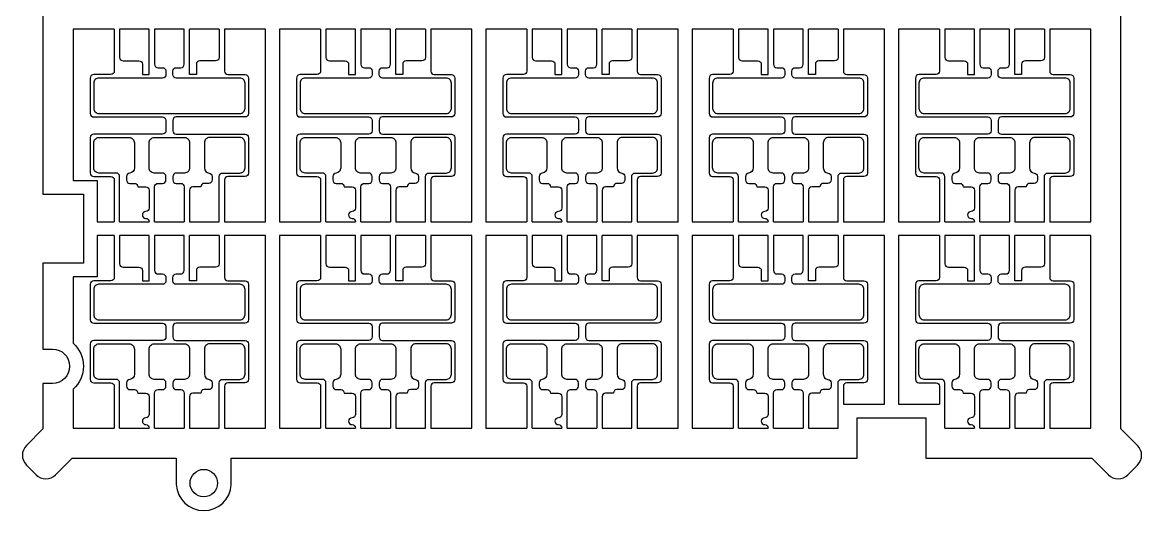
# Model space of a CAD drawing. Header units: inches. Extents: x -81 to 81, y -86 to 86.
# Drawn here: x -81.4 to 81.4, y -86 to -15 of the extents above; entities that cross this region are included whole.
import ezdxf

# ---------------------------------------------------------------- set-up
doc = ezdxf.new("R2010")
doc.units = ezdxf.units.IN
doc.header["$MEASUREMENT"] = 0
doc.layers.add('mask', color=6, linetype='Continuous')
doc.layers.add('MaskOutline', color=3, linetype='Continuous')

msp = doc.modelspace()

# ---------------------------------------------------------------- linework, layer by layer
at = {"layer": 'mask'}
for p, q in [((-63.43, -42.5), (-63.43, -42.5)), ((-63.43, -43.5), (-63.43, -43.5)), ((-33.43, -42.5), (-33.43, -42.5)), ((-33.43, -43.5), (-33.43, -43.5)), ((-3.43, -42.5), (-3.43, -42.5)), ((-3.43, -43.5), (-3.43, -43.5)), ((26.57, -42.5), (26.57, -42.5)), ((26.57, -43.5), (26.57, -43.5)), ((56.57, -42.5), (56.57, -42.5)), ((56.57, -43.5), (56.57, -43.5)), ((-63.43, -72.5), (-63.43, -72.5)), ((-33.43, -72.5), (-33.43, -72.5)), ((-3.43, -72.5), (-3.43, -72.5)), ((26.57, -72.5), (26.57, -72.5)), ((56.57, -72.5), (56.57, -72.5)), ((-63.43, -73.5), (-63.43, -73.5)), ((-33.43, -73.5), (-33.43, -73.5)), ((-3.43, -73.5), (-3.43, -73.5)), ((26.57, -73.5), (26.57, -73.5)), ((56.57, -73.5), (56.57, -73.5))]:
    msp.add_line(p, q, dxfattribs=at)
for points in [[(-68.01, -16), (-74, -16), (-74, -38), (-70.5, -38), (-70.5, -44), (-68.01, -44)], [(-62.93, -16), (-67.23, -16)], [(-57.85, -16), (-62.15, -16)], [(-52.77, -16), (-57.07, -16)], [(-51.99, -44), (-46, -44), (-46, -16), (-51.99, -16)], [(-38.01, -16), (-44, -16), (-44, -44), (-38.01, -44)], [(-32.93, -16), (-37.23, -16)], [(-27.85, -16), (-32.15, -16)], [(-22.77, -16), (-27.07, -16)], [(-21.99, -44), (-16, -44), (-16, -16), (-21.99, -16)], [(-8.01, -16), (-14, -16), (-14, -44), (-8.01, -44)], [(-2.93, -16), (-7.23, -16)], [(2.15, -16), (-2.15, -16)], [(7.23, -16), (2.93, -16)], [(8.01, -44), (14, -44), (14, -16), (8.01, -16)], [(21.99, -16), (16, -16), (16, -44), (21.99, -44)], [(27.07, -16), (22.77, -16)], [(32.15, -16), (27.85, -16)], [(37.23, -16), (32.93, -16)], [(38.01, -44), (44, -44), (44, -16), (38.01, -16)], [(51.99, -16), (46, -16), (46, -44), (51.99, -44)], [(57.07, -16), (52.77, -16)], [(62.15, -16), (57.85, -16)], [(67.23, -16), (62.93, -16)], [(68.01, -44), (74, -44), (74, -16), (68.01, -16)], [(-67.23, -44), (-62.93, -44)], [(-62.15, -44), (-57.85, -44)], [(-57.07, -44), (-52.77, -44)], [(-37.23, -44), (-32.93, -44)], [(-32.15, -44), (-27.85, -44)], [(-27.07, -44), (-22.77, -44)], [(-7.23, -44), (-2.93, -44)], [(-2.15, -44), (2.15, -44)], [(2.93, -44), (7.23, -44)], [(22.77, -44), (27.07, -44)], [(27.85, -44), (32.15, -44)], [(32.93, -44), (37.23, -44)], [(52.77, -44), (57.07, -44)], [(57.85, -44), (62.15, -44)], [(62.93, -44), (67.23, -44)], [(-62.93, -46), (-67.23, -46)], [(-57.85, -46), (-62.15, -46)], [(-52.77, -46), (-57.07, -46)], [(-51.99, -74), (-46, -74), (-46, -46), (-51.99, -46)], [(-38.01, -46), (-44, -46), (-44, -74), (-38.01, -74)], [(-32.93, -46), (-37.23, -46)], [(-27.85, -46), (-32.15, -46)], [(-22.77, -46), (-27.07, -46)], [(-21.99, -74), (-16, -74), (-16, -46), (-21.99, -46)], [(-8.01, -46), (-14, -46), (-14, -74), (-8.01, -74)], [(-2.93, -46), (-7.23, -46)], [(2.15, -46), (-2.15, -46)], [(7.23, -46), (2.93, -46)], [(8.01, -74), (14, -74), (14, -46), (8.01, -46)], [(21.99, -46), (16, -46), (16, -74), (21.99, -74)], [(27.07, -46), (22.77, -46)], [(32.15, -46), (27.85, -46)], [(37.23, -46), (32.93, -46)], [(38.01, -70.5), (44, -70.5), (44, -46), (38.01, -46)], [(51.99, -46), (46, -46), (46, -70.5), (51.99, -70.5)], [(57.07, -46), (52.77, -46)], [(62.15, -46), (57.85, -46)], [(67.23, -46), (62.93, -46)], [(68.01, -74), (74, -74), (74, -46), (68.01, -46)], [(-67.23, -74), (-62.93, -74)], [(-62.15, -74), (-57.85, -74)], [(-57.07, -74), (-52.77, -74)], [(-37.23, -74), (-32.93, -74)], [(-32.15, -74), (-27.85, -74)], [(-27.07, -74), (-22.77, -74)], [(-7.23, -74), (-2.93, -74)], [(-2.15, -74), (2.15, -74)], [(2.93, -74), (7.23, -74)], [(22.77, -74), (27.07, -74)], [(27.85, -74), (32.15, -74)], [(32.93, -74), (37.23, -74)], [(52.77, -74), (57.07, -74)], [(57.85, -74), (62.15, -74)], [(62.93, -74), (67.23, -74)]]:
    msp.add_lwpolyline(points, dxfattribs=at)
for points in [[(-68.01, -16, 0), (-68.01, -16), (-68.01, -22.09, -0.414214), (-68.51, -22.59), (-71, -22.59, 0.414212), (-71.5, -23.09), (-71.5, -28.25, 0.414215), (-71, -28.75), (-61, -28.75, -0.414213), (-60.5, -29.25), (-60.5, -30.75, -0.414214), (-61, -31.25), (-71, -31.25, 0.414215), (-71.5, -31.75), (-71.5, -36.91, 0.414212), (-71, -37.41), (-68.51, -37.41, -0.414214), (-68.01, -37.91), (-68.01, -44)], [(-62.15, -16, 0), (-62.15, -16), (-62.15, -21.09, 0.414214), (-61.65, -21.59), (-61, -21.59, -0.414214), (-60.5, -22.09), (-60.5, -22.59, -0.414214), (-61, -23.09), (-70.25, -23.09, 0.414214), (-71, -23.84), (-71, -27.5, 0.414214), (-70.25, -28.25), (-49.75, -28.25, 0.414214), (-49, -27.5), (-49, -23.84, 0.414214), (-49.75, -23.09), (-59, -23.09, -0.414214), (-59.5, -22.59), (-59.5, -22.09, -0.414214), (-59, -21.59), (-58.35, -21.59, 0.414213), (-57.85, -21.09), (-57.85, -16, 0), (-57.85, -16, 0.414213)], [(-67.23, -16, 0.000001), (-67.23, -16), (-67.23, -20.09, 0.414213), (-66.73, -20.59), (-64.43, -20.59, -0.414214), (-63.93, -21.09), (-63.93, -22.59), (-62.93, -22.59), (-62.93, -16, 0), (-62.93, -16, 0.414213)], [(-51.99, -16, 0), (-51.99, -16), (-51.99, -22.09, 0.414214), (-51.49, -22.59), (-49, -22.59, -0.414212), (-48.5, -23.09), (-48.5, -28.25, -0.414215), (-49, -28.75), (-59, -28.75, 0.414213), (-59.5, -29.25), (-59.5, -30.75, 0.414214), (-59, -31.25), (-49, -31.25, -0.414215), (-48.5, -31.75), (-48.5, -36.91, -0.414212), (-49, -37.41), (-51.49, -37.41, 0.414214), (-51.99, -37.91), (-51.99, -44)], [(-52.77, -16, -0.000001), (-52.77, -16), (-52.77, -20.09, -0.414213), (-53.27, -20.59), (-55.57, -20.59, 0.414214), (-56.07, -21.09), (-56.07, -22.59), (-57.07, -22.59), (-57.07, -16, 0), (-57.07, -16, -0.414213)], [(-38.01, -16, 0), (-38.01, -16), (-38.01, -22.09, -0.414214), (-38.51, -22.59), (-41, -22.59, 0.414212), (-41.5, -23.09), (-41.5, -28.25, 0.414215), (-41, -28.75), (-31, -28.75, -0.414213), (-30.5, -29.25), (-30.5, -30.75, -0.414214), (-31, -31.25), (-41, -31.25, 0.414215), (-41.5, -31.75), (-41.5, -36.91, 0.414212), (-41, -37.41), (-38.51, -37.41, -0.414214), (-38.01, -37.91), (-38.01, -44)], [(-32.15, -16, 0), (-32.15, -16), (-32.15, -21.09, 0.414214), (-31.65, -21.59), (-31, -21.59, -0.414214), (-30.5, -22.09), (-30.5, -22.59, -0.414214), (-31, -23.09), (-40.25, -23.09, 0.414214), (-41, -23.84), (-41, -27.5, 0.414214), (-40.25, -28.25), (-19.75, -28.25, 0.414214), (-19, -27.5), (-19, -23.84, 0.414214), (-19.75, -23.09), (-29, -23.09, -0.414214), (-29.5, -22.59), (-29.5, -22.09, -0.414214), (-29, -21.59), (-28.35, -21.59, 0.414213), (-27.85, -21.09), (-27.85, -16, 0), (-27.85, -16, 0.414213)], [(-37.23, -16, 0.000001), (-37.23, -16), (-37.23, -20.09, 0.414213), (-36.73, -20.59), (-34.43, -20.59, -0.414214), (-33.93, -21.09), (-33.93, -22.59), (-32.93, -22.59), (-32.93, -16, 0), (-32.93, -16, 0.414213)], [(-21.99, -16, 0), (-21.99, -16), (-21.99, -22.09, 0.414214), (-21.49, -22.59), (-19, -22.59, -0.414212), (-18.5, -23.09), (-18.5, -28.25, -0.414215), (-19, -28.75), (-29, -28.75, 0.414213), (-29.5, -29.25), (-29.5, -30.75, 0.414214), (-29, -31.25), (-19, -31.25, -0.414215), (-18.5, -31.75), (-18.5, -36.91, -0.414212), (-19, -37.41), (-21.49, -37.41, 0.414214), (-21.99, -37.91), (-21.99, -44)], [(-22.77, -16, -0.000001), (-22.77, -16), (-22.77, -20.09, -0.414213), (-23.27, -20.59), (-25.57, -20.59, 0.414214), (-26.07, -21.09), (-26.07, -22.59), (-27.07, -22.59), (-27.07, -16, 0), (-27.07, -16, -0.414213)], [(-8.01, -16, 0), (-8.01, -16), (-8.01, -22.09, -0.414214), (-8.51, -22.59), (-11, -22.59, 0.414212), (-11.5, -23.09), (-11.5, -28.25, 0.414215), (-11, -28.75), (-1, -28.75, -0.414213), (-0.5, -29.25), (-0.5, -30.75, -0.414214), (-1, -31.25), (-11, -31.25, 0.414215), (-11.5, -31.75), (-11.5, -36.91, 0.414212), (-11, -37.41), (-8.51, -37.41, -0.414214), (-8.01, -37.91), (-8.01, -44)], [(-2.15, -16, 0), (-2.15, -16), (-2.15, -21.09, 0.414214), (-1.65, -21.59), (-1, -21.59, -0.414214), (-0.5, -22.09), (-0.5, -22.59, -0.414214), (-1, -23.09), (-10.25, -23.09, 0.414214), (-11, -23.84), (-11, -27.5, 0.414214), (-10.25, -28.25), (10.25, -28.25, 0.414214), (11, -27.5), (11, -23.84, 0.414214), (10.25, -23.09), (1, -23.09, -0.414214), (0.5, -22.59), (0.5, -22.09, -0.414214), (1, -21.59), (1.65, -21.59, 0.414213), (2.15, -21.09), (2.15, -16, 0), (2.15, -16, 0.414213)], [(-7.23, -16, 0.000001), (-7.23, -16), (-7.23, -20.09, 0.414213), (-6.73, -20.59), (-4.43, -20.59, -0.414214), (-3.93, -21.09), (-3.93, -22.59), (-2.93, -22.59), (-2.93, -16, 0), (-2.93, -16, 0.414213)], [(8.01, -16, 0), (8.01, -16), (8.01, -22.09, 0.414214), (8.51, -22.59), (11, -22.59, -0.414212), (11.5, -23.09), (11.5, -28.25, -0.414215), (11, -28.75), (1, -28.75, 0.414213), (0.5, -29.25), (0.5, -30.75, 0.414214), (1, -31.25), (11, -31.25, -0.414215), (11.5, -31.75), (11.5, -36.91, -0.414212), (11, -37.41), (8.51, -37.41, 0.414214), (8.01, -37.91), (8.01, -44)], [(7.23, -16, -0.000001), (7.23, -16), (7.23, -20.09, -0.414213), (6.73, -20.59), (4.43, -20.59, 0.414214), (3.93, -21.09), (3.93, -22.59), (2.93, -22.59), (2.93, -16, 0), (2.93, -16, -0.414213)], [(21.99, -16, 0), (21.99, -16), (21.99, -22.09, -0.414214), (21.49, -22.59), (19, -22.59, 0.414212), (18.5, -23.09), (18.5, -28.25, 0.414215), (19, -28.75), (29, -28.75, -0.414213), (29.5, -29.25), (29.5, -30.75, -0.414214), (29, -31.25), (19, -31.25, 0.414215), (18.5, -31.75), (18.5, -36.91, 0.414212), (19, -37.41), (21.49, -37.41, -0.414214), (21.99, -37.91), (21.99, -44)], [(27.85, -16, 0), (27.85, -16), (27.85, -21.09, 0.414214), (28.35, -21.59), (29, -21.59, -0.414214), (29.5, -22.09), (29.5, -22.59, -0.414214), (29, -23.09), (19.75, -23.09, 0.414214), (19, -23.84), (19, -27.5, 0.414214), (19.75, -28.25), (40.25, -28.25, 0.414214), (41, -27.5), (41, -23.84, 0.414214), (40.25, -23.09), (31, -23.09, -0.414214), (30.5, -22.59), (30.5, -22.09, -0.414214), (31, -21.59), (31.65, -21.59, 0.414213), (32.15, -21.09), (32.15, -16, 0), (32.15, -16, 0.414213)], [(22.77, -16, 0.000001), (22.77, -16), (22.77, -20.09, 0.414213), (23.27, -20.59), (25.57, -20.59, -0.414214), (26.07, -21.09), (26.07, -22.59), (27.07, -22.59), (27.07, -16, 0), (27.07, -16, 0.414213)], [(38.01, -16, 0), (38.01, -16), (38.01, -22.09, 0.414214), (38.51, -22.59), (41, -22.59, -0.414212), (41.5, -23.09), (41.5, -28.25, -0.414215), (41, -28.75), (31, -28.75, 0.414213), (30.5, -29.25), (30.5, -30.75, 0.414214), (31, -31.25), (41, -31.25, -0.414215), (41.5, -31.75), (41.5, -36.91, -0.414212), (41, -37.41), (38.51, -37.41, 0.414214), (38.01, -37.91), (38.01, -44)], [(37.23, -16, -0.000001), (37.23, -16), (37.23, -20.09, -0.414213), (36.73, -20.59), (34.43, -20.59, 0.414214), (33.93, -21.09), (33.93, -22.59), (32.93, -22.59), (32.93, -16, 0), (32.93, -16, -0.414213)], [(51.99, -16, 0), (51.99, -16), (51.99, -22.09, -0.414214), (51.49, -22.59), (49, -22.59, 0.414212), (48.5, -23.09), (48.5, -28.25, 0.414215), (49, -28.75), (59, -28.75, -0.414213), (59.5, -29.25), (59.5, -30.75, -0.414214), (59, -31.25), (49, -31.25, 0.414215), (48.5, -31.75), (48.5, -36.91, 0.414212), (49, -37.41), (51.49, -37.41, -0.414214), (51.99, -37.91), (51.99, -44)], [(57.85, -16, 0), (57.85, -16), (57.85, -21.09, 0.414214), (58.35, -21.59), (59, -21.59, -0.414214), (59.5, -22.09), (59.5, -22.59, -0.414214), (59, -23.09), (49.75, -23.09, 0.414214), (49, -23.84), (49, -27.5, 0.414214), (49.75, -28.25), (70.25, -28.25, 0.414214), (71, -27.5), (71, -23.84, 0.414214), (70.25, -23.09), (61, -23.09, -0.414214), (60.5, -22.59), (60.5, -22.09, -0.414214), (61, -21.59), (61.65, -21.59, 0.414213), (62.15, -21.09), (62.15, -16, 0), (62.15, -16, 0.414213)], [(52.77, -16, 0.000001), (52.77, -16), (52.77, -20.09, 0.414213), (53.27, -20.59), (55.57, -20.59, -0.414214), (56.07, -21.09), (56.07, -22.59), (57.07, -22.59), (57.07, -16, 0), (57.07, -16, 0.414213)], [(68.01, -16, 0), (68.01, -16), (68.01, -22.09, 0.414214), (68.51, -22.59), (71, -22.59, -0.414212), (71.5, -23.09), (71.5, -28.25, -0.414215), (71, -28.75), (61, -28.75, 0.414213), (60.5, -29.25), (60.5, -30.75, 0.414214), (61, -31.25), (71, -31.25, -0.414215), (71.5, -31.75), (71.5, -36.91, -0.414212), (71, -37.41), (68.51, -37.41, 0.414214), (68.01, -37.91), (68.01, -44)], [(67.23, -16, -0.000001), (67.23, -16), (67.23, -20.09, -0.414213), (66.73, -20.59), (64.43, -20.59, 0.414214), (63.93, -21.09), (63.93, -22.59), (62.93, -22.59), (62.93, -16, 0), (62.93, -16, -0.414213)], [(-67.23, -44, 0), (-67.23, -44), (-67.23, -37.41, 0.414214), (-67.73, -36.91), (-70.25, -36.91, -0.414214), (-71, -36.16), (-71, -32.5, -0.414214), (-70.25, -31.75), (-65.84, -31.75, -0.414214), (-65.09, -32.5), (-65.09, -36.16, -0.388526), (-65.77, -36.91, 0.388526), (-66.23, -37.41), (-66.23, -37.91, 0.414214), (-65.73, -38.41), (-65.08, -38.41, -0.414214), (-64.58, -38.91), (-63.43, -38.91, -0.414214), (-62.93, -39.41), (-62.93, -42, -0.414214), (-63.43, -42.5, 1), (-63.43, -43.5, -0.414213), (-62.93, -44, -0.414214)], [(-62.15, -44), (-62.15, -38.91, -0.414214), (-61.65, -38.41), (-61, -38.41, 0.414214), (-60.5, -37.91), (-60.5, -37.41, 0.414214), (-61, -36.91), (-62.2, -36.91, -0.414214), (-62.95, -36.16), (-62.95, -32.5, -0.414214), (-62.2, -31.75), (-57.8, -31.75, -0.414214), (-57.05, -32.5), (-57.05, -36.16, -0.414214), (-57.8, -36.91), (-59, -36.91, 0.414214), (-59.5, -37.41), (-59.5, -37.91, 0.414214), (-59, -38.41), (-58.35, -38.41, -0.414213), (-57.85, -38.91), (-57.85, -44, 0), (-57.85, -44, -0.414214)], [(-52.77, -44, 0), (-52.77, -44), (-52.77, -37.41, -0.414214), (-52.27, -36.91), (-49.75, -36.91, 0.414214), (-49, -36.16), (-49, -32.5, 0.414214), (-49.75, -31.75), (-54.16, -31.75, 0.414214), (-54.91, -32.5), (-54.91, -36.16, 0.388526), (-54.23, -36.91, -0.388526), (-53.77, -37.41), (-53.77, -37.91, -0.414214), (-54.27, -38.41), (-54.92, -38.41, 0.414214), (-55.42, -38.91), (-56.57, -38.91, 0.414214), (-57.07, -39.41), (-57.07, -44)], [(-37.23, -44, 0), (-37.23, -44), (-37.23, -37.41, 0.414214), (-37.73, -36.91), (-40.25, -36.91, -0.414214), (-41, -36.16), (-41, -32.5, -0.414214), (-40.25, -31.75), (-35.84, -31.75, -0.414214), (-35.09, -32.5), (-35.09, -36.16, -0.388526), (-35.77, -36.91, 0.388526), (-36.23, -37.41), (-36.23, -37.91, 0.414214), (-35.73, -38.41), (-35.08, -38.41, -0.414214), (-34.58, -38.91), (-33.43, -38.91, -0.414214), (-32.93, -39.41), (-32.93, -42, -0.414214), (-33.43, -42.5, 1), (-33.43, -43.5, -0.414213), (-32.93, -44, -0.414214)], [(-32.15, -44), (-32.15, -38.91, -0.414214), (-31.65, -38.41), (-31, -38.41, 0.414214), (-30.5, -37.91), (-30.5, -37.41, 0.414214), (-31, -36.91), (-32.2, -36.91, -0.414214), (-32.95, -36.16), (-32.95, -32.5, -0.414214), (-32.2, -31.75), (-27.8, -31.75, -0.414214), (-27.05, -32.5), (-27.05, -36.16, -0.414214), (-27.8, -36.91), (-29, -36.91, 0.414214), (-29.5, -37.41), (-29.5, -37.91, 0.414214), (-29, -38.41), (-28.35, -38.41, -0.414213), (-27.85, -38.91), (-27.85, -44, 0), (-27.85, -44, -0.414214)], [(-22.77, -44, 0), (-22.77, -44), (-22.77, -37.41, -0.414214), (-22.27, -36.91), (-19.75, -36.91, 0.414214), (-19, -36.16), (-19, -32.5, 0.414214), (-19.75, -31.75), (-24.16, -31.75, 0.414214), (-24.91, -32.5), (-24.91, -36.16, 0.388526), (-24.23, -36.91, -0.388526), (-23.77, -37.41), (-23.77, -37.91, -0.414214), (-24.27, -38.41), (-24.92, -38.41, 0.414214), (-25.42, -38.91), (-26.57, -38.91, 0.414214), (-27.07, -39.41), (-27.07, -44)], [(-7.23, -44, 0), (-7.23, -44), (-7.23, -37.41, 0.414214), (-7.73, -36.91), (-10.25, -36.91, -0.414214), (-11, -36.16), (-11, -32.5, -0.414214), (-10.25, -31.75), (-5.84, -31.75, -0.414214), (-5.09, -32.5), (-5.09, -36.16, -0.388526), (-5.77, -36.91, 0.388526), (-6.23, -37.41), (-6.23, -37.91, 0.414214), (-5.73, -38.41), (-5.08, -38.41, -0.414214), (-4.58, -38.91), (-3.43, -38.91, -0.414214), (-2.93, -39.41), (-2.93, -42, -0.414214), (-3.43, -42.5, 1), (-3.43, -43.5, -0.414213), (-2.93, -44, -0.414214)], [(-2.15, -44), (-2.15, -38.91, -0.414214), (-1.65, -38.41), (-1, -38.41, 0.414214), (-0.5, -37.91), (-0.5, -37.41, 0.414214), (-1, -36.91), (-2.2, -36.91, -0.414214), (-2.95, -36.16), (-2.95, -32.5, -0.414214), (-2.2, -31.75), (2.2, -31.75, -0.414214), (2.95, -32.5), (2.95, -36.16, -0.414214), (2.2, -36.91), (1, -36.91, 0.414214), (0.5, -37.41), (0.5, -37.91, 0.414214), (1, -38.41), (1.65, -38.41, -0.414213), (2.15, -38.91), (2.15, -44, 0), (2.15, -44, -0.414214)], [(7.23, -44, 0), (7.23, -44), (7.23, -37.41, -0.414214), (7.73, -36.91), (10.25, -36.91, 0.414214), (11, -36.16), (11, -32.5, 0.414214), (10.25, -31.75), (5.84, -31.75, 0.414214), (5.09, -32.5), (5.09, -36.16, 0.388526), (5.77, -36.91, -0.388526), (6.23, -37.41), (6.23, -37.91, -0.414214), (5.73, -38.41), (5.08, -38.41, 0.414214), (4.58, -38.91), (3.43, -38.91, 0.414214), (2.93, -39.41), (2.93, -44)], [(22.77, -44, 0), (22.77, -44), (22.77, -37.41, 0.414214), (22.27, -36.91), (19.75, -36.91, -0.414214), (19, -36.16), (19, -32.5, -0.414214), (19.75, -31.75), (24.16, -31.75, -0.414214), (24.91, -32.5), (24.91, -36.16, -0.388526), (24.23, -36.91, 0.388526), (23.77, -37.41), (23.77, -37.91, 0.414214), (24.27, -38.41), (24.92, -38.41, -0.414214), (25.42, -38.91), (26.57, -38.91, -0.414214), (27.07, -39.41), (27.07, -42, -0.414214), (26.57, -42.5, 1), (26.57, -43.5, -0.414213), (27.07, -44, -0.414214)], [(27.85, -44), (27.85, -38.91, -0.414214), (28.35, -38.41), (29, -38.41, 0.414214), (29.5, -37.91), (29.5, -37.41, 0.414214), (29, -36.91), (27.8, -36.91, -0.414214), (27.05, -36.16), (27.05, -32.5, -0.414214), (27.8, -31.75), (32.2, -31.75, -0.414214), (32.95, -32.5), (32.95, -36.16, -0.414214), (32.2, -36.91), (31, -36.91, 0.414214), (30.5, -37.41), (30.5, -37.91, 0.414214), (31, -38.41), (31.65, -38.41, -0.414213), (32.15, -38.91), (32.15, -44, 0), (32.15, -44, -0.414214)], [(37.23, -44, 0), (37.23, -44), (37.23, -37.41, -0.414214), (37.73, -36.91), (40.25, -36.91, 0.414214), (41, -36.16), (41, -32.5, 0.414214), (40.25, -31.75), (35.84, -31.75, 0.414214), (35.09, -32.5), (35.09, -36.16, 0.388526), (35.77, -36.91, -0.388526), (36.23, -37.41), (36.23, -37.91, -0.414214), (35.73, -38.41), (35.08, -38.41, 0.414214), (34.58, -38.91), (33.43, -38.91, 0.414214), (32.93, -39.41), (32.93, -44)], [(52.77, -44, 0), (52.77, -44), (52.77, -37.41, 0.414214), (52.27, -36.91), (49.75, -36.91, -0.414214), (49, -36.16), (49, -32.5, -0.414214), (49.75, -31.75), (54.16, -31.75, -0.414214), (54.91, -32.5), (54.91, -36.16, -0.388526), (54.23, -36.91, 0.388526), (53.77, -37.41), (53.77, -37.91, 0.414214), (54.27, -38.41), (54.92, -38.41, -0.414214), (55.42, -38.91), (56.57, -38.91, -0.414214), (57.07, -39.41), (57.07, -42, -0.414214), (56.57, -42.5, 1), (56.57, -43.5, -0.414213), (57.07, -44, -0.414214)], [(57.85, -44), (57.85, -38.91, -0.414214), (58.35, -38.41), (59, -38.41, 0.414214), (59.5, -37.91), (59.5, -37.41, 0.414214), (59, -36.91), (57.8, -36.91, -0.414214), (57.05, -36.16), (57.05, -32.5, -0.414214), (57.8, -31.75), (62.2, -31.75, -0.414214), (62.95, -32.5), (62.95, -36.16, -0.414214), (62.2, -36.91), (61, -36.91, 0.414214), (60.5, -37.41), (60.5, -37.91, 0.414214), (61, -38.41), (61.65, -38.41, -0.414213), (62.15, -38.91), (62.15, -44, 0), (62.15, -44, -0.414214)], [(67.23, -44, 0), (67.23, -44), (67.23, -37.41, -0.414214), (67.73, -36.91), (70.25, -36.91, 0.414214), (71, -36.16), (71, -32.5, 0.414214), (70.25, -31.75), (65.84, -31.75, 0.414214), (65.09, -32.5), (65.09, -36.16, 0.388526), (65.77, -36.91, -0.388526), (66.23, -37.41), (66.23, -37.91, -0.414214), (65.73, -38.41), (65.08, -38.41, 0.414214), (64.58, -38.91), (63.43, -38.91, 0.414214), (62.93, -39.41), (62.93, -44)], [(-68.01, -46), (-70.5, -46), (-70.5, -52), (-74, -52), (-74, -61.65, -0.447214), (-74, -68.35), (-74, -74), (-68.01, -74)], [(-68.01, -46, 0), (-68.01, -46), (-68.01, -52.09, -0.414214), (-68.51, -52.59), (-71, -52.59, 0.414212), (-71.5, -53.09), (-71.5, -58.25, 0.414215), (-71, -58.75), (-61, -58.75, -0.414213), (-60.5, -59.25), (-60.5, -60.75, -0.414214), (-61, -61.25), (-71, -61.25, 0.414215), (-71.5, -61.75), (-71.5, -66.91, 0.414212), (-71, -67.41), (-68.51, -67.41, -0.414214), (-68.01, -67.91), (-68.01, -74)], [(-62.15, -46, 0), (-62.15, -46), (-62.15, -51.09, 0.414214), (-61.65, -51.59), (-61, -51.59, -0.414214), (-60.5, -52.09), (-60.5, -52.59, -0.414214), (-61, -53.09), (-70.25, -53.09, 0.414214), (-71, -53.84), (-71, -57.5, 0.414214), (-70.25, -58.25), (-49.75, -58.25, 0.414214), (-49, -57.5), (-49, -53.84, 0.414214), (-49.75, -53.09), (-59, -53.09, -0.414214), (-59.5, -52.59), (-59.5, -52.09, -0.414214), (-59, -51.59), (-58.35, -51.59, 0.414213), (-57.85, -51.09), (-57.85, -46, 0), (-57.85, -46, 0.414213)], [(-67.23, -46, 0.000001), (-67.23, -46), (-67.23, -50.09, 0.414213), (-66.73, -50.59), (-64.43, -50.59, -0.414214), (-63.93, -51.09), (-63.93, -52.59), (-62.93, -52.59), (-62.93, -46, 0), (-62.93, -46, 0.414213)], [(-51.99, -46, 0), (-51.99, -46), (-51.99, -52.09, 0.414214), (-51.49, -52.59), (-49, -52.59, -0.414212), (-48.5, -53.09), (-48.5, -58.25, -0.414215), (-49, -58.75), (-59, -58.75, 0.414213), (-59.5, -59.25), (-59.5, -60.75, 0.414214), (-59, -61.25), (-49, -61.25, -0.414215), (-48.5, -61.75), (-48.5, -66.91, -0.414212), (-49, -67.41), (-51.49, -67.41, 0.414214), (-51.99, -67.91), (-51.99, -74)], [(-52.77, -46, -0.000001), (-52.77, -46), (-52.77, -50.09, -0.414213), (-53.27, -50.59), (-55.57, -50.59, 0.414214), (-56.07, -51.09), (-56.07, -52.59), (-57.07, -52.59), (-57.07, -46, 0), (-57.07, -46, -0.414213)], [(-38.01, -46, 0), (-38.01, -46), (-38.01, -52.09, -0.414214), (-38.51, -52.59), (-41, -52.59, 0.414212), (-41.5, -53.09), (-41.5, -58.25, 0.414215), (-41, -58.75), (-31, -58.75, -0.414213), (-30.5, -59.25), (-30.5, -60.75, -0.414214), (-31, -61.25), (-41, -61.25, 0.414215), (-41.5, -61.75), (-41.5, -66.91, 0.414212), (-41, -67.41), (-38.51, -67.41, -0.414214), (-38.01, -67.91), (-38.01, -74)], [(-32.15, -46, 0), (-32.15, -46), (-32.15, -51.09, 0.414214), (-31.65, -51.59), (-31, -51.59, -0.414214), (-30.5, -52.09), (-30.5, -52.59, -0.414214), (-31, -53.09), (-40.25, -53.09, 0.414214), (-41, -53.84), (-41, -57.5, 0.414214), (-40.25, -58.25), (-19.75, -58.25, 0.414214), (-19, -57.5), (-19, -53.84, 0.414214), (-19.75, -53.09), (-29, -53.09, -0.414214), (-29.5, -52.59), (-29.5, -52.09, -0.414214), (-29, -51.59), (-28.35, -51.59, 0.414213), (-27.85, -51.09), (-27.85, -46, 0), (-27.85, -46, 0.414213)], [(-37.23, -46, 0.000001), (-37.23, -46), (-37.23, -50.09, 0.414213), (-36.73, -50.59), (-34.43, -50.59, -0.414214), (-33.93, -51.09), (-33.93, -52.59), (-32.93, -52.59), (-32.93, -46, 0), (-32.93, -46, 0.414213)], [(-21.99, -46, 0), (-21.99, -46), (-21.99, -52.09, 0.414214), (-21.49, -52.59), (-19, -52.59, -0.414212), (-18.5, -53.09), (-18.5, -58.25, -0.414215), (-19, -58.75), (-29, -58.75, 0.414213), (-29.5, -59.25), (-29.5, -60.75, 0.414214), (-29, -61.25), (-19, -61.25, -0.414215), (-18.5, -61.75), (-18.5, -66.91, -0.414212), (-19, -67.41), (-21.49, -67.41, 0.414214), (-21.99, -67.91), (-21.99, -74)], [(-22.77, -46, -0.000001), (-22.77, -46), (-22.77, -50.09, -0.414213), (-23.27, -50.59), (-25.57, -50.59, 0.414214), (-26.07, -51.09), (-26.07, -52.59), (-27.07, -52.59), (-27.07, -46, 0), (-27.07, -46, -0.414213)], [(-8.01, -46, 0), (-8.01, -46), (-8.01, -52.09, -0.414214), (-8.51, -52.59), (-11, -52.59, 0.414212), (-11.5, -53.09), (-11.5, -58.25, 0.414215), (-11, -58.75), (-1, -58.75, -0.414213), (-0.5, -59.25), (-0.5, -60.75, -0.414214), (-1, -61.25), (-11, -61.25, 0.414215), (-11.5, -61.75), (-11.5, -66.91, 0.414212), (-11, -67.41), (-8.51, -67.41, -0.414214), (-8.01, -67.91), (-8.01, -74)], [(-2.15, -46, 0), (-2.15, -46), (-2.15, -51.09, 0.414214), (-1.65, -51.59), (-1, -51.59, -0.414214), (-0.5, -52.09), (-0.5, -52.59, -0.414214), (-1, -53.09), (-10.25, -53.09, 0.414214), (-11, -53.84), (-11, -57.5, 0.414214), (-10.25, -58.25), (10.25, -58.25, 0.414214), (11, -57.5), (11, -53.84, 0.414214), (10.25, -53.09), (1, -53.09, -0.414214), (0.5, -52.59), (0.5, -52.09, -0.414214), (1, -51.59), (1.65, -51.59, 0.414213), (2.15, -51.09), (2.15, -46, 0), (2.15, -46, 0.414213)], [(-7.23, -46, 0.000001), (-7.23, -46), (-7.23, -50.09, 0.414213), (-6.73, -50.59), (-4.43, -50.59, -0.414214), (-3.93, -51.09), (-3.93, -52.59), (-2.93, -52.59), (-2.93, -46, 0), (-2.93, -46, 0.414213)], [(8.01, -46, 0), (8.01, -46), (8.01, -52.09, 0.414214), (8.51, -52.59), (11, -52.59, -0.414212), (11.5, -53.09), (11.5, -58.25, -0.414215), (11, -58.75), (1, -58.75, 0.414213), (0.5, -59.25), (0.5, -60.75, 0.414214), (1, -61.25), (11, -61.25, -0.414215), (11.5, -61.75), (11.5, -66.91, -0.414212), (11, -67.41), (8.51, -67.41, 0.414214), (8.01, -67.91), (8.01, -74)], [(7.23, -46, -0.000001), (7.23, -46), (7.23, -50.09, -0.414213), (6.73, -50.59), (4.43, -50.59, 0.414214), (3.93, -51.09), (3.93, -52.59), (2.93, -52.59), (2.93, -46, 0), (2.93, -46, -0.414213)], [(21.99, -46, 0), (21.99, -46), (21.99, -52.09, -0.414214), (21.49, -52.59), (19, -52.59, 0.414212), (18.5, -53.09), (18.5, -58.25, 0.414215), (19, -58.75), (29, -58.75, -0.414213), (29.5, -59.25), (29.5, -60.75, -0.414214), (29, -61.25), (19, -61.25, 0.414215), (18.5, -61.75), (18.5, -66.91, 0.414212), (19, -67.41), (21.49, -67.41, -0.414214), (21.99, -67.91), (21.99, -74)], [(27.85, -46, 0), (27.85, -46), (27.85, -51.09, 0.414214), (28.35, -51.59), (29, -51.59, -0.414214), (29.5, -52.09), (29.5, -52.59, -0.414214), (29, -53.09), (19.75, -53.09, 0.414214), (19, -53.84), (19, -57.5, 0.414214), (19.75, -58.25), (40.25, -58.25, 0.414214), (41, -57.5), (41, -53.84, 0.414214), (40.25, -53.09), (31, -53.09, -0.414214), (30.5, -52.59), (30.5, -52.09, -0.414214), (31, -51.59), (31.65, -51.59, 0.414213), (32.15, -51.09), (32.15, -46, 0), (32.15, -46, 0.414213)], [(22.77, -46, 0.000001), (22.77, -46), (22.77, -50.09, 0.414213), (23.27, -50.59), (25.57, -50.59, -0.414214), (26.07, -51.09), (26.07, -52.59), (27.07, -52.59), (27.07, -46, 0), (27.07, -46, 0.414213)], [(38.01, -46, 0), (38.01, -46), (38.01, -52.09, 0.414214), (38.51, -52.59), (41, -52.59, -0.414212), (41.5, -53.09), (41.5, -58.25, -0.414215), (41, -58.75), (31, -58.75, 0.414213), (30.5, -59.25), (30.5, -60.75, 0.414214), (31, -61.25), (41, -61.25, -0.414215), (41.5, -61.75), (41.5, -66.91, -0.414212), (41, -67.41), (38.51, -67.41, 0.414214), (38.01, -67.91), (38.01, -70.5)], [(37.23, -46, -0.000001), (37.23, -46), (37.23, -50.09, -0.414213), (36.73, -50.59), (34.43, -50.59, 0.414214), (33.93, -51.09), (33.93, -52.59), (32.93, -52.59), (32.93, -46, 0), (32.93, -46, -0.414213)], [(51.99, -46, 0), (51.99, -46), (51.99, -52.09, -0.414214), (51.49, -52.59), (49, -52.59, 0.414212), (48.5, -53.09), (48.5, -58.25, 0.414215), (49, -58.75), (59, -58.75, -0.414213), (59.5, -59.25), (59.5, -60.75, -0.414214), (59, -61.25), (49, -61.25, 0.414215), (48.5, -61.75), (48.5, -66.91, 0.414212), (49, -67.41), (51.49, -67.41, -0.414214), (51.99, -67.91), (51.99, -70.5)], [(57.85, -46, 0), (57.85, -46), (57.85, -51.09, 0.414214), (58.35, -51.59), (59, -51.59, -0.414214), (59.5, -52.09), (59.5, -52.59, -0.414214), (59, -53.09), (49.75, -53.09, 0.414214), (49, -53.84), (49, -57.5, 0.414214), (49.75, -58.25), (70.25, -58.25, 0.414214), (71, -57.5), (71, -53.84, 0.414214), (70.25, -53.09), (61, -53.09, -0.414214), (60.5, -52.59), (60.5, -52.09, -0.414214), (61, -51.59), (61.65, -51.59, 0.414213), (62.15, -51.09), (62.15, -46, 0), (62.15, -46, 0.414213)], [(52.77, -46, 0.000001), (52.77, -46), (52.77, -50.09, 0.414213), (53.27, -50.59), (55.57, -50.59, -0.414214), (56.07, -51.09), (56.07, -52.59), (57.07, -52.59), (57.07, -46, 0), (57.07, -46, 0.414213)], [(68.01, -46, 0), (68.01, -46), (68.01, -52.09, 0.414214), (68.51, -52.59), (71, -52.59, -0.414212), (71.5, -53.09), (71.5, -58.25, -0.414215), (71, -58.75), (61, -58.75, 0.414213), (60.5, -59.25), (60.5, -60.75, 0.414214), (61, -61.25), (71, -61.25, -0.414215), (71.5, -61.75), (71.5, -66.91, -0.414212), (71, -67.41), (68.51, -67.41, 0.414214), (68.01, -67.91), (68.01, -74)], [(67.23, -46, -0.000001), (67.23, -46), (67.23, -50.09, -0.414213), (66.73, -50.59), (64.43, -50.59, 0.414214), (63.93, -51.09), (63.93, -52.59), (62.93, -52.59), (62.93, -46, 0), (62.93, -46, -0.414213)], [(-67.23, -74, 0), (-67.23, -74), (-67.23, -67.41, 0.414214), (-67.73, -66.91), (-70.25, -66.91, -0.414214), (-71, -66.16), (-71, -62.5, -0.414214), (-70.25, -61.75), (-65.84, -61.75, -0.414214), (-65.09, -62.5), (-65.09, -66.16, -0.388526), (-65.77, -66.91, 0.388526), (-66.23, -67.41), (-66.23, -67.91, 0.414214), (-65.73, -68.41), (-65.08, -68.41, -0.414214), (-64.58, -68.91), (-63.43, -68.91, -0.414214), (-62.93, -69.41), (-62.93, -72, -0.414214), (-63.43, -72.5, 1), (-63.43, -73.5, -0.414213), (-62.93, -74, -0.414214)], [(-62.15, -74), (-62.15, -68.91, -0.414214), (-61.65, -68.41), (-61, -68.41, 0.414214), (-60.5, -67.91), (-60.5, -67.41, 0.414214), (-61, -66.91), (-62.2, -66.91, -0.414214), (-62.95, -66.16), (-62.95, -62.5, -0.414214), (-62.2, -61.75), (-57.8, -61.75, -0.414214), (-57.05, -62.5), (-57.05, -66.16, -0.414214), (-57.8, -66.91), (-59, -66.91, 0.414214), (-59.5, -67.41), (-59.5, -67.91, 0.414214), (-59, -68.41), (-58.35, -68.41, -0.414213), (-57.85, -68.91), (-57.85, -74, 0), (-57.85, -74, -0.414214)], [(-52.77, -74, 0), (-52.77, -74), (-52.77, -67.41, -0.414214), (-52.27, -66.91), (-49.75, -66.91, 0.414214), (-49, -66.16), (-49, -62.5, 0.414214), (-49.75, -61.75), (-54.16, -61.75, 0.414214), (-54.91, -62.5), (-54.91, -66.16, 0.388526), (-54.23, -66.91, -0.388526), (-53.77, -67.41), (-53.77, -67.91, -0.414214), (-54.27, -68.41), (-54.92, -68.41, 0.414214), (-55.42, -68.91), (-56.57, -68.91, 0.414214), (-57.07, -69.41), (-57.07, -74)], [(-37.23, -74, 0), (-37.23, -74), (-37.23, -67.41, 0.414214), (-37.73, -66.91), (-40.25, -66.91, -0.414214), (-41, -66.16), (-41, -62.5, -0.414214), (-40.25, -61.75), (-35.84, -61.75, -0.414214), (-35.09, -62.5), (-35.09, -66.16, -0.388526), (-35.77, -66.91, 0.388526), (-36.23, -67.41), (-36.23, -67.91, 0.414214), (-35.73, -68.41), (-35.08, -68.41, -0.414214), (-34.58, -68.91), (-33.43, -68.91, -0.414214), (-32.93, -69.41), (-32.93, -72, -0.414214), (-33.43, -72.5, 1), (-33.43, -73.5, -0.414213), (-32.93, -74, -0.414214)], [(-32.15, -74), (-32.15, -68.91, -0.414214), (-31.65, -68.41), (-31, -68.41, 0.414214), (-30.5, -67.91), (-30.5, -67.41, 0.414214), (-31, -66.91), (-32.2, -66.91, -0.414214), (-32.95, -66.16), (-32.95, -62.5, -0.414214), (-32.2, -61.75), (-27.8, -61.75, -0.414214), (-27.05, -62.5), (-27.05, -66.16, -0.414214), (-27.8, -66.91), (-29, -66.91, 0.414214), (-29.5, -67.41), (-29.5, -67.91, 0.414214), (-29, -68.41), (-28.35, -68.41, -0.414213), (-27.85, -68.91), (-27.85, -74, 0), (-27.85, -74, -0.414214)], [(-22.77, -74, 0), (-22.77, -74), (-22.77, -67.41, -0.414214), (-22.27, -66.91), (-19.75, -66.91, 0.414214), (-19, -66.16), (-19, -62.5, 0.414214), (-19.75, -61.75), (-24.16, -61.75, 0.414214), (-24.91, -62.5), (-24.91, -66.16, 0.388526), (-24.23, -66.91, -0.388526), (-23.77, -67.41), (-23.77, -67.91, -0.414214), (-24.27, -68.41), (-24.92, -68.41, 0.414214), (-25.42, -68.91), (-26.57, -68.91, 0.414214), (-27.07, -69.41), (-27.07, -74)], [(-7.23, -74, 0), (-7.23, -74), (-7.23, -67.41, 0.414214), (-7.73, -66.91), (-10.25, -66.91, -0.414214), (-11, -66.16), (-11, -62.5, -0.414214), (-10.25, -61.75), (-5.84, -61.75, -0.414214), (-5.09, -62.5), (-5.09, -66.16, -0.388526), (-5.77, -66.91, 0.388526), (-6.23, -67.41), (-6.23, -67.91, 0.414214), (-5.73, -68.41), (-5.08, -68.41, -0.414214), (-4.58, -68.91), (-3.43, -68.91, -0.414214), (-2.93, -69.41), (-2.93, -72, -0.414214), (-3.43, -72.5, 1), (-3.43, -73.5, -0.414213), (-2.93, -74, -0.414214)], [(-2.15, -74), (-2.15, -68.91, -0.414214), (-1.65, -68.41), (-1, -68.41, 0.414214), (-0.5, -67.91), (-0.5, -67.41, 0.414214), (-1, -66.91), (-2.2, -66.91, -0.414214), (-2.95, -66.16), (-2.95, -62.5, -0.414214), (-2.2, -61.75), (2.2, -61.75, -0.414214), (2.95, -62.5), (2.95, -66.16, -0.414214), (2.2, -66.91), (1, -66.91, 0.414214), (0.5, -67.41), (0.5, -67.91, 0.414214), (1, -68.41), (1.65, -68.41, -0.414213), (2.15, -68.91), (2.15, -74, 0), (2.15, -74, -0.414214)], [(7.23, -74, 0), (7.23, -74), (7.23, -67.41, -0.414214), (7.73, -66.91), (10.25, -66.91, 0.414214), (11, -66.16), (11, -62.5, 0.414214), (10.25, -61.75), (5.84, -61.75, 0.414214), (5.09, -62.5), (5.09, -66.16, 0.388526), (5.77, -66.91, -0.388526), (6.23, -67.41), (6.23, -67.91, -0.414214), (5.73, -68.41), (5.08, -68.41, 0.414214), (4.58, -68.91), (3.43, -68.91, 0.414214), (2.93, -69.41), (2.93, -74)], [(22.77, -74, 0), (22.77, -74), (22.77, -67.41, 0.414214), (22.27, -66.91), (19.75, -66.91, -0.414214), (19, -66.16), (19, -62.5, -0.414214), (19.75, -61.75), (24.16, -61.75, -0.414214), (24.91, -62.5), (24.91, -66.16, -0.388526), (24.23, -66.91, 0.388526), (23.77, -67.41), (23.77, -67.91, 0.414214), (24.27, -68.41), (24.92, -68.41, -0.414214), (25.42, -68.91), (26.57, -68.91, -0.414214), (27.07, -69.41), (27.07, -72, -0.414214), (26.57, -72.5, 1), (26.57, -73.5, -0.414213), (27.07, -74, -0.414214)], [(27.85, -74), (27.85, -68.91, -0.414214), (28.35, -68.41), (29, -68.41, 0.414214), (29.5, -67.91), (29.5, -67.41, 0.414214), (29, -66.91), (27.8, -66.91, -0.414214), (27.05, -66.16), (27.05, -62.5, -0.414214), (27.8, -61.75), (32.2, -61.75, -0.414214), (32.95, -62.5), (32.95, -66.16, -0.414214), (32.2, -66.91), (31, -66.91, 0.414214), (30.5, -67.41), (30.5, -67.91, 0.414214), (31, -68.41), (31.65, -68.41, -0.414213), (32.15, -68.91), (32.15, -74, 0), (32.15, -74, -0.414214)], [(37.23, -74, 0), (37.23, -74), (37.23, -67.41, -0.414214), (37.73, -66.91), (40.25, -66.91, 0.414214), (41, -66.16), (41, -62.5, 0.414214), (40.25, -61.75), (35.84, -61.75, 0.414214), (35.09, -62.5), (35.09, -66.16, 0.388526), (35.77, -66.91, -0.388526), (36.23, -67.41), (36.23, -67.91, -0.414214), (35.73, -68.41), (35.08, -68.41, 0.414214), (34.58, -68.91), (33.43, -68.91, 0.414214), (32.93, -69.41), (32.93, -74)], [(52.77, -74, 0), (52.77, -74), (52.77, -67.41, 0.414214), (52.27, -66.91), (49.75, -66.91, -0.414214), (49, -66.16), (49, -62.5, -0.414214), (49.75, -61.75), (54.16, -61.75, -0.414214), (54.91, -62.5), (54.91, -66.16, -0.388526), (54.23, -66.91, 0.388526), (53.77, -67.41), (53.77, -67.91, 0.414214), (54.27, -68.41), (54.92, -68.41, -0.414214), (55.42, -68.91), (56.57, -68.91, -0.414214), (57.07, -69.41), (57.07, -72, -0.414214), (56.57, -72.5, 1), (56.57, -73.5, -0.414213), (57.07, -74, -0.414214)], [(57.85, -74), (57.85, -68.91, -0.414214), (58.35, -68.41), (59, -68.41, 0.414214), (59.5, -67.91), (59.5, -67.41, 0.414214), (59, -66.91), (57.8, -66.91, -0.414214), (57.05, -66.16), (57.05, -62.5, -0.414214), (57.8, -61.75), (62.2, -61.75, -0.414214), (62.95, -62.5), (62.95, -66.16, -0.414214), (62.2, -66.91), (61, -66.91, 0.414214), (60.5, -67.41), (60.5, -67.91, 0.414214), (61, -68.41), (61.65, -68.41, -0.414213), (62.15, -68.91), (62.15, -74, 0), (62.15, -74, -0.414214)], [(67.23, -74, 0), (67.23, -74), (67.23, -67.41, -0.414214), (67.73, -66.91), (70.25, -66.91, 0.414214), (71, -66.16), (71, -62.5, 0.414214), (70.25, -61.75), (65.84, -61.75, 0.414214), (65.09, -62.5), (65.09, -66.16, 0.388526), (65.77, -66.91, -0.388526), (66.23, -67.41), (66.23, -67.91, -0.414214), (65.73, -68.41), (65.08, -68.41, 0.414214), (64.58, -68.91), (63.43, -68.91, 0.414214), (62.93, -69.41), (62.93, -74)]]:
    msp.add_lwpolyline(points, format="xyb", dxfattribs=at)
at = {"layer": 'MaskOutline'}
msp.add_lwpolyline([(-78.38, 62.5), (-78.38, -40), (-72.5, -40), (-72.5, -50), (-78.38, -50), (-78.38, -62.5), (-77, -62.5, -1), (-77, -67.5), (-78.38, -67.5), (-78.38, -74.13), (-80.79, -76.54, 0.414214), (-80.79, -79.37), (-79.37, -80.79, 0.414214), (-76.54, -80.79), (-74.13, -78.38), (-59, -78.38), (-59, -82.19, 0.953125), (-51, -82.19), (-51, -78.38), (40, -78.38), (40, -72.5), (50, -72.5), (50, -78.38), (74.13, -78.38), (76.54, -80.79, 0.414214), (79.37, -80.79), (80.79, -79.37, 0.414214), (80.79, -76.54), (78.37, -74.13), (78.37, 40)], format="xyb", dxfattribs=at)
msp.add_circle((-55, -82), 2, dxfattribs=at)

doc.saveas('drawing.dxf')
